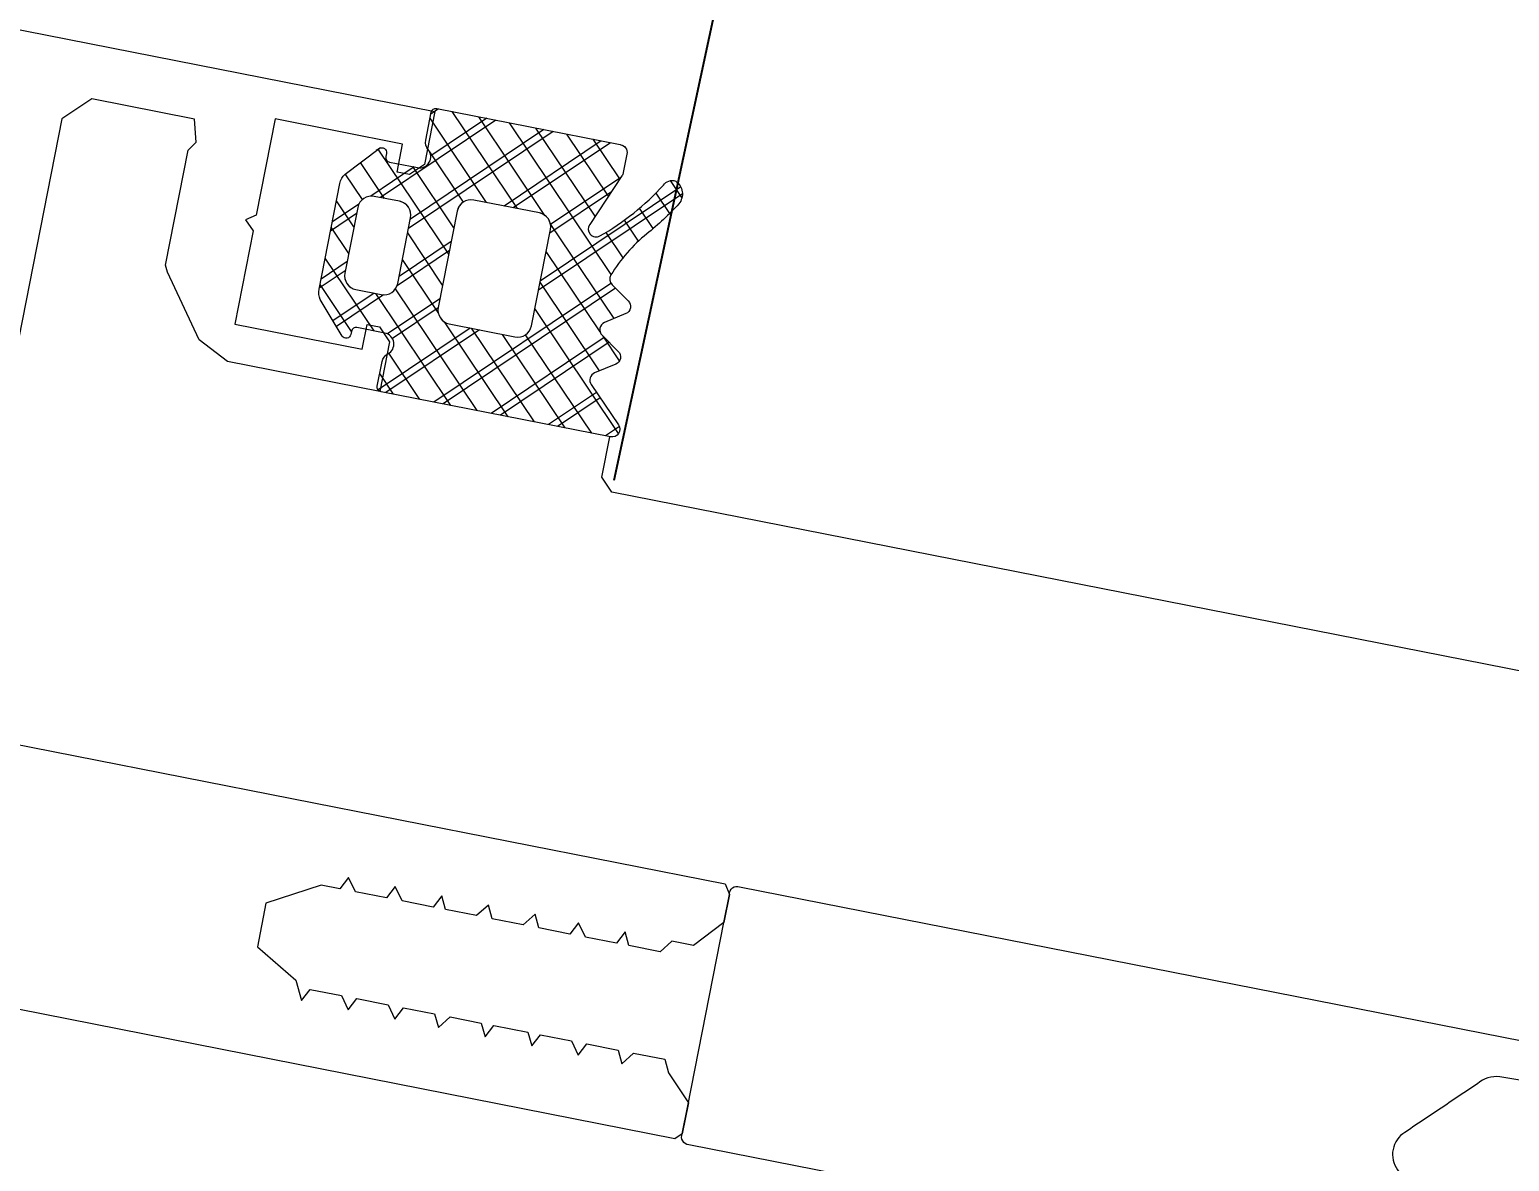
# Model space of a CAD drawing. Header units: millimetres. Extents: x -434100 to 9270898, y 0 to 249028.
# Drawn here: x -188048.4 to -187991.4, y 112739.1 to 112782.7 of the extents above; entities that cross this region are included whole.
import ezdxf
from ezdxf import colors
from ezdxf.entities.mleader import LeaderData, LeaderLine
from ezdxf.math import Vec2, Vec3

# ---------------------------------------------------------------- set-up
doc = ezdxf.new("R2010")
doc.units = ezdxf.units.MM
doc.header["$MEASUREMENT"] = 0
doc.layers.get('0').update_dxf_attribs({"color": 250, "lineweight": 9})
for name, color, linetype, lineweight in [('_АР ТЕКСТ', 250, 'Continuous', 25), ('АР_Отметки', 250, 'Continuous', 15), ('АР_Перегородки витражные', 152, 'Continuous', 13), ('АР_Размеры дверей', 15, 'Continuous', 0), ('АР_Сущ Несущая стена', 216, 'Continuous', 30)]:
    doc.layers.add(name, color=color, linetype=linetype, lineweight=lineweight)
doc.layers.add('Тонкая', color=7, linetype='Continuous')
doc.styles.add('ISOCPEUR', font='isocpeur.TTF', dxfattribs={"width": 0.7})

# ---------------------------------------------------------------- blocks, each defined once
blk = doc.blocks.new('_DotSmall')
at = {"color": 0, "linetype": 'ByBlock', "const_width": 0.5}
blk.add_lwpolyline([(-0.0625, 0, 1), (0.0625, 0, 1)], format="xyb", close=True, dxfattribs=at)
blk = doc.blocks.new('стойка витр.')
h = blk.add_hatch()
h.set_pattern_fill('ANSI37', scale=0.5, angle=-69.23283665521843)
h.set_pattern_definition([(335.7671633447816, (-69115.31625940584, 318510.9409690977), (0.6515825639889636, 1.447617495164233), []), (65.76716334478155, (-69115.31625940584, 318510.9409690977), (-1.447617495164233, 0.6515825639889636), [])])
edge = h.paths.add_edge_path()
edge.add_line((-22.69442369043827, 14.13646889062511), (-23.03581465108437, 15.03674084689555))
edge.add_arc((-23.43472203482704, 14.88552442783714), 0.426606969231953, 20.76054121617168, 72.29995807937499)
edge.add_arc((-23.17519432072194, 15.69843630689562), 0.4267278803337561, 110.7639791014305, 252.28796188313498, ccw=False)
edge.add_line((-23.32647754022037, 16.09744767434313), (-22.30045238576713, 16.48652534212306))
edge.add_arc((-22.23557122191811, 16.31559297980009), 0.1828317202011609, 20.74895968860318, 110.7853670150393, ccw=False)
edge.add_line((-22.06459766681655, 16.38036551539699), (-22.02136925791274, 16.26636916297139))
edge.add_arc((-21.85036169383434, 16.33121481389334), 0.1828894349477776, 200.7666051414026, 335.7779732891441)
edge.add_line((-21.68357339510112, 16.25618009645405), (-21.08991230116226, 17.78525728297245))
edge.add_arc((-21.70321396183568, 17.95657679537892), 0.6367804192309714, 344.3928406199507, 381.7248777476984)
edge.add_line((-21.1116628201562, 18.19228116337763), (-22.58147269752226, 22.06827310883818))
edge.add_arc((-23.18057156739388, 21.852472630542), 0.6367804192296693, 19.80944894391843, 57.14148607166609)
edge.add_line((-22.83507592984824, 22.38737642259366), (-24.29334917705273, 23.13834224954917))
edge.add_arc((-24.36844682475663, 22.97158227615987), 0.1828894349476184, 65.75635339884347, 200.7677215648203)
edge.add_line((-24.53945312526776, 22.90673329312267), (-24.49622471639304, 22.79273694081348))
edge.add_arc((-24.66715707872659, 22.7278557770023), 0.1828317201976129, -69.25104032206309, 20.78536700277641, ccw=False)
edge.add_line((-24.60238454316277, 22.55688222189201), (-25.62840969761601, 22.16780455411208))
edge.add_arc((-25.77973726672901, 22.56679910380675), 0.4267278803402734, 149.2463648073436, 290.7703475895543, ccw=False)
edge.add_arc((-26.51302534269302, 23.00322659508151), 0.4266069692186295, 329.2343686070108, 380.7737854734352)
edge.add_line((-26.11415292418678, 23.1545352198882), (-26.50320860397187, 24.18050239048171))
edge.add_arc((-26.6741821590871, 24.11572985494814), 0.1828317201915107, 20.74895966852365, 110.7853670116034)
edge.add_line((-26.73906332292245, 24.28666221726598), (-33.46508004333009, 21.73609814226074))
edge.add_arc((-33.37260125833668, 21.44478009969028), 0.3056444463767395, 107.6120180140902, 200.6882886899978)
edge.add_line((-33.6585366082727, 21.33680091994756), (-33.39916615508264, 20.65282280623796))
edge.add_arc((-33.11489203283651, 20.76049792175978), 0.3039830703862393, 200.7452912846324, 225.8123610097134)
edge.add_line((-33.32677140043234, 20.54252351805917), (-31.79381202385412, 18.90709041146329))
edge.add_arc((-32.0063560722166, 18.68866847666476), 0.3047673113958362, -108.86283880448178, 45.781400895661875, ccw=False)
edge.add_arc((-28.70749382052437, 27.75544220980088), 9.952967568180252, 231.9543329511108, 250.0411665169116, ccw=False)
edge.add_arc((-35.13741779119496, 19.64784166335459), 0.4002801790554734, 42.30928712460122, 119.2250395725891)
edge.add_arc((-34.91139847875967, 19.56672148584141), 0.6024183835395109, 134.3950067436913, 228.6478049676944)
edge.add_arc((-28.53884731806517, 27.80771469972205), 11.01872594929672, 232.0873456721725, 240.8889416158169)
edge.add_arc((-36.88860151399224, 12.8729826853881), 6.091684827127049, 40.75890454826748, 60.61437004968877, ccw=False)
edge.add_arc((-32.50226594848368, 16.64775385941913), 0.3047655738188228, -34.89587558046088, 41.60271899476669, ccw=False)
edge.add_line((-32.25229934006347, 16.47340148731018), (-32.76342180219945, 15.75802363698313))
edge.add_arc((-32.51342051808022, 15.58368567090239), 0.3047857747310843, 145.1100748179471, 256.4242518685471)
edge.add_line((-32.58496309185284, 15.28741547561367), (-31.72801335877739, 15.09082250765641))
edge.add_arc((-31.79955593254474, 14.79455231235153), 0.3047857747455557, -34.88992517811971, 76.42425187022229, ccw=False)
edge.add_line((-31.54955464840168, 14.62021434627968), (-32.06065512256464, 13.90477851201285))
edge.add_arc((-31.81065383841726, 13.73044054594722), 0.304785774745541, 145.1100748233031, 256.4242518693868)
edge.add_line((-31.88219641218893, 13.4341703506434), (-31.02524667911348, 13.23757738269342))
edge.add_arc((-31.09682011228135, 12.94126594878393), 0.3048331054871362, -24.2246592297883, 76.42043308581259, ccw=False)
edge.add_line((-30.81882951050648, 12.81618818287097), (-31.59985344059533, 11.12048939903616))
edge.add_arc((-31.32187980059053, 10.99539431777895), 0.3048247429134716, 155.7710645559098, 290.7402899417831)
edge.add_line((-31.21393143609748, 10.71032366952568), (-22.80062470957637, 13.90072279884771))
edge.add_arc((-22.86539724513609, 14.07169635396312), 0.1828317202009504, 290.7489596761703, 380.7489600455551)
edge = h.paths.add_edge_path(flags=16)
edge.add_line((-23.10434971895302, 21.04022295145114), (-22.19142218885827, 18.63276889372355))
edge.add_arc((-22.69773797682865, 18.4407695405971), 0.5414973949605305, -69.23283665472542, 20.767163345274582, ccw=False)
edge.add_line((-22.5057386237022, 17.93445375262672), (-23.43116100440966, 17.58352553217992))
edge.add_arc((-23.62316035752519, 18.08984132014666), 0.5414973949532591, 200.7671633443313, 290.7671633443313, ccw=False)
edge.add_line((-24.12947614549194, 17.89784196703113), (-25.04240367558668, 20.30529602475872))
edge.add_arc((-24.53608788761267, 20.4972953778888), 0.541497394965222, 110.76716334549809, 200.7671633454981, ccw=False)
edge.add_line((-24.72808724074275, 21.00361116586282), (-23.80266486003529, 21.35453938630963))
edge.add_arc((-23.6106655069234, 20.84822359833925), 0.5414973949553709, 20.767163343835023, 110.767163343835, ccw=False)
edge = h.paths.add_edge_path(flags=16)
edge.add_line((-26.85119390953332, 20.26120087689196), (-25.51269974335446, 16.73149769075098))
edge.add_arc((-26.01901553132848, 16.5394983376209), 0.541497394965222, -69.23283665450191, 20.76716334549809, ccw=False)
edge.add_line((-25.82701617819839, 16.03318254964688), (-28.23444912247942, 15.12026302596496))
edge.add_arc((-28.4264484756095, 15.62657881394625), 0.5414973949720253, 200.7671633452251, 290.76716334522513, ccw=False)
edge.add_line((-28.9327642635908, 15.43457946081617), (-30.27125842979876, 18.96428264696442))
edge.add_arc((-29.76494264181383, 19.15628200007632), 0.5414973949689773, 110.76716334328901, 200.767163343289, ccw=False)
edge.add_line((-29.95694199492573, 19.66259778806125), (-27.5495090506447, 20.57551731175045))
edge.add_arc((-27.35750969751825, 20.06920152376551), 0.541497394974137, 20.767163344728715, 110.76716334472869, ccw=False)
at = {"lineweight": 0, "ltscale": 100, "transparency": 33554687}
for points in [[(65.92687011216185, 59.2824299609274), (-26.6419368966599, 24.17953274302999), (-25.90703195796232, 22.24153677027789), (-25.27813291337225, 21.95846499659092), (-24.82208952034125, 22.13140062004823), (-25.21116718812846, 23.15742577453057), (-20.53714279274573, 24.92985650197079), (-19.19699615391437, 21.39579562939616), (-18.76855027934653, 21.29748815141647), (-18.98085410959902, 20.82581386800302), (-17.68393587967148, 17.40574934773758), (-22.35796027505421, 15.63331862029736), (-22.70380953396671, 16.54534742246324), (-23.1598529269977, 16.37241179900593), (-23.44292470067739, 15.74351275440858), (-22.75122618288151, 13.91945515007683), (-17.16517298531835, 16.03773513642955), (-16.24131551088067, 17.04008095841709), (-15.46667035139399, 19.81128934778826), (-15.4391308168415, 20.08251046122314), (-17.03864790883381, 24.30054944750736), (-17.39634782800567, 24.5561396704943), (-17.47095398549573, 25.44057095424068), (-13.70890040838276, 26.86717441076325), (-12.4510803312005, 26.30097287951503), (-4.305940852005733, 4.821667629301373)], [(-4.8720624113339, 3.563811556159635), (-32.68827406296623, -6.984337978748954), (-32.78663952485658, -7.412805841304362), (-32.39756185706938, -8.438830995786702), (-31.09647737510386, -9.118948907402228), (-30.2985029091069, -8.81635004535201), (-29.78357822878752, -9.142708211846184), (-28.64349873815081, -8.710380147196702), (-28.58844165704795, -8.16787993638718), (-28.18751332900138, -8.537466511741513), (-27.04754980615689, -8.105182423096267), (-26.87849637278123, -7.51945380341931), (-26.47751006082399, -7.889018390778801), (-25.33748855406884, -7.456712314131437), (-25.28243147299509, -6.914212103321915), (-24.7675067926466, -7.240570269808813), (-23.62748528589145, -6.808264193168725), (-23.5724282048177, -6.265763982351928), (-23.05744554058765, -6.592100160843984), (-21.91748201774317, -6.159816072198737), (-21.86242493664031, -5.617315861389216), (-21.46149660859373, -5.986902436743549), (-20.32147510183859, -5.554596360096184), (-20.15236368455226, -4.968845752424386), (-19.75143535650568, -5.338432327778719), (-18.6114718336612, -4.906148239133472), (-18.44241840028553, -4.320419619456516), (-18.0414320883574, -4.689984206808731), (-17.35739599072258, -4.430591765623831), (-15.14439867439796, -4.764904394331097), (-14.53915697429329, -6.360969294146344), (-15.78927863537683, -7.87813783652382), (-15.87193323494284, -8.691881148712127), (-16.27286156296032, -8.322294573416002), (-17.41288306971546, -8.754600650063367), (-17.58193650312023, -9.340329269682115), (-17.9828648311377, -8.97074269438599), (-19.12288633789285, -9.403048771026079), (-19.29193977129762, -9.988777390644827), (-19.69292608322576, -9.61921280335082), (-20.83288960607024, -10.05149689199607), (-20.8879466871731, -10.59399710274738), (-21.40287136749248, -10.26763893631141), (-22.54295085812919, -10.6999670009609), (-22.59800793926115, -11.24246721171221), (-22.99893626727862, -10.87288063641608), (-24.25289614239591, -11.34839313392149), (-24.30795322352787, -11.89089334468008), (-24.70893953545601, -11.52132875738607), (-25.84896104221116, -11.95363483402616), (-26.01801447558682, -12.53936345364491), (-26.4189428036334, -12.16977687834878), (-27.55896431035944, -12.60208295499615), (-27.61402139149141, -13.14458316574746), (-28.12900405569235, -12.81824698731361), (-29.26896757853683, -13.25053107595886), (-29.32402465966879, -13.79303128671745), (-29.89022619093885, -15.05085136390699), (-29.45792011427693, -16.19087287064031), (-29.14341260807123, -16.33238676948531), (-1.327200956468005, -5.784237234569446)], [(-69.8438361948356, -5.633594956780144), (-69.21493715024553, -5.916666730459838), (-30.90838462579995, 8.609511357899464), (-30.62531285212026, 9.238410402496811), (-31.1873041553481, 10.72042096611403)]]:
    blk.add_lwpolyline(points, dxfattribs=at)
at = {"color": 7, "lineweight": 0, "ltscale": 100, "transparency": 33554687}
blk.add_lwpolyline([(-22.69442369043827, 14.13646889062511), (-23.03581465108437, 15.03674084689555, 0.2287523810762611), (-23.30501911480678, 15.29193636016134, -0.7101639231358212), (-23.32647754022037, 16.09744767434313), (-22.30045238576713, 16.48652534212306, -0.4143996870914876), (-22.06459766681655, 16.38036551539699), (-22.02136925791274, 16.26636916297139, 0.6682503890445888), (-21.68357339510112, 16.25618009645405), (-21.08991230116226, 17.78525728297245, 0.1643479059441302), (-21.1116628201562, 18.19228116337763), (-22.58147269752226, 22.06827310883818, 0.1643479059441302), (-22.83507592984824, 22.38737642259366), (-24.29334917705273, 23.13834224954917, 0.6682503891596868), (-24.53945312526776, 22.90673329312267), (-24.49622471639304, 22.79273694081348, -0.4143996870833266), (-24.60238454316277, 22.55688222189201), (-25.62840969761601, 22.16780455411208, -0.7101639231391418), (-26.14645609946456, 22.78500538597291, 0.2287523810910513), (-26.11415292418678, 23.1545352198882), (-26.50320860397187, 24.18050239048171, 0.4143996871765861), (-26.73906332292245, 24.28666221726598), (-33.46508004333009, 21.73609814226074, 0.4300281847644905), (-33.6585366082727, 21.33680091994756), (-33.39916615508264, 20.65282280623796, 0.1098139781175365), (-33.32677140043234, 20.54252351805917), (-31.79381202385412, 18.90709041146329, -0.8000358277039689), (-32.10488848172827, 18.40026861818478, -0.07908294790216032), (-34.84140179419774, 19.91728321780829, 0.3488032577412263), (-35.33285102594527, 19.99716969329165, 0.4361245879823007), (-35.30940773655311, 19.11450854978466, 0.03842309887939363), (-33.89950172111276, 18.18089248692559, -0.08685322061285544), (-32.2743724368047, 16.85010652759956, -0.3467629046601076), (-32.25229934006347, 16.47340148731018), (-32.76342180219945, 15.75802363698313, 0.5278770357902526), (-32.58496309185284, 15.28741547561367), (-31.72801335877739, 15.09082250765641, -0.5278770357776507), (-31.54955464840168, 14.62021434627968), (-32.06065512256464, 13.90477851201285, 0.5278770357650493), (-31.88219641218893, 13.4341703506434), (-31.02524667911348, 13.23757738269342, -0.4697389635461835), (-30.81882951050648, 12.81618818287097), (-31.59985344059533, 11.12048939903616, 0.667984424932516), (-31.21393143609748, 10.71032366952568), (-22.80062470957637, 13.90072279884771, 0.4142135642613711)], format="xyb", close=True, dxfattribs=at)
for points in [[(-26.73906332292245, 24.28666221726598), (-26.73906332292245, 24.28666221726598)], [(-22.80062470957637, 13.90072279884771), (-22.80062470957637, 13.90072279884771)]]:
    blk.add_lwpolyline(points, dxfattribs=at)
at = {"color": 7}
for points in [[(-23.10434971895302, 21.04022295145114), (-22.19142218885827, 18.63276889372355, -0.414213562373095), (-22.5057386237022, 17.93445375262672), (-23.43116100440966, 17.58352553217992, -0.414213562373095), (-24.12947614549194, 17.89784196703113), (-25.04240367558668, 20.30529602475872, -0.414213562373095), (-24.72808724074275, 21.00361116586282), (-23.80266486003529, 21.35453938630963, -0.414213562373095)], [(-26.85119390953332, 20.26120087689196), (-25.51269974335446, 16.73149769075098, -0.414213562373095), (-25.82701617819839, 16.03318254964688), (-28.23444912247942, 15.12026302596496, -0.414213562373095), (-28.9327642635908, 15.43457946081617), (-30.27125842979876, 18.96428264696442, -0.414213562373095), (-29.95694199492573, 19.66259778806125), (-27.5495090506447, 20.57551731175045, -0.414213562373095)]]:
    blk.add_lwpolyline(points, format="xyb", close=True, dxfattribs=at)
at = {"lineweight": 0, "ltscale": 100, "transparency": 33554687}
for points in [[(-62.61002546586678, -19.89566012677096), (-60.83807044223067, -19.28752400128724, -0.2080566110632873), (-59.94503853938659, -19.40384657128016, -1.575399656426527e-05), (-56.87977393603069, -20.78551547546522, -0.4398191101055806), (-56.36006749374792, -22.15601788895583, -1.575399656426528e-05), (-57.73845635901671, -25.2227588602982, -0.2080566110632873), (-58.32981322327396, -25.9019745689875), (-60.05946139091975, -26.62167684709857, -0.4411110715409258)], [(-60.62370682114852, -28.40042247599195), (-29.6323624739598, -16.64818975485105, 0.5239329190821609), (-29.45792011430603, -16.19087287058937), (-29.84699778209324, -15.16484771611431), (-32.39756185706938, -8.438830995786702), (-32.78663952485658, -7.412805841304362, 0.5239329190821609), (-33.2204523376422, -7.186144611914642), (-64.21182667926769, -18.93829823563283, 0.4143255057077639)]]:
    blk.add_lwpolyline(points, format="xyb", dxfattribs=at)
at = {"color": 7, "lineweight": 0, "ltscale": 100, "transparency": 33554687}
blk.add_arc((-33.37357679728302, 21.44486016019073), 0.304760386648688, 110.7561904730667, 200.7778938289061, dxfattribs=at)
blk = doc.blocks.new('A$Cae753e6d')
h = blk.add_hatch()
h.set_pattern_fill('ANSI37', color=5, scale=0.4999999999999999, angle=11.05056813833426)
h.set_pattern_definition([(56.05056813833426, (-325621.265985979, -14412.00416827056), (-1.316880116997287, 0.8865568269756945), []), (146.0505681383342, (-325621.265985979, -14412.00416827056), (-0.8865568269756945, -1.316880116997287), [])])
edge = h.paths.add_edge_path()
edge.add_line((-32.31871508830227, -64.79942276376823), (-33.26369052287191, -64.98397305875551))
edge.add_arc((-33.18196890272447, -65.40267949887237), 0.4266069692291251, 101.0439460109463, 152.5833628741491)
edge.add_arc((-33.93941750021248, -65.00967570797152), 0.4267278803342333, 191.0473838945442, 332.5713666762503, ccw=False)
edge.add_line((-34.35823770659044, -65.09144562043366), (-34.56856664502993, -64.01447264642047))
edge.add_arc((-34.38913606116329, -63.97937131478427), 0.1828317201947144, 101.03236448459728, 191.0687718110314, ccw=False)
edge.add_line((-34.4241233705543, -63.79991846278426), (-34.30446646921337, -63.77654990142037))
edge.add_arc((-34.33952010515617, -63.59705118825526), 0.182889434962051, 281.0500099214912, 416.0613780692319)
edge.add_line((-34.23741211486049, -63.44531950488454), (-35.64435904228594, -62.60210489379824))
edge.add_arc((-35.91673082194419, -63.17769408414041), 0.6367804192914153, 64.67624541442537, 102.0082825421729)
edge.add_line((-36.04921495413873, -62.55484798990074), (-40.11767132149544, -63.34940284844197))
edge.add_arc((-40.00607941717097, -63.97632911939959), 0.6367804192400902, 100.0928537358096, 137.4248908635573)
edge.add_line((-40.47499883221462, -63.54551142649143), (-41.46131165535189, -64.8561210372427))
edge.add_arc((-41.30961851199194, -64.95828627438304), 0.1828894349664962, 146.0397582008536, 281.0511263668324)
edge.add_line((-41.27456137840636, -65.13778430447564), (-41.15490447718184, -65.11441574311175))
edge.add_arc((-41.11980314562766, -65.29384632695958), 0.1828317201605085, 11.032364462097917, 101.06877178693611, ccw=False)
edge.add_line((-40.9403502936475, -65.25885901764559), (-40.73002135509159, -66.33583199165878))
edge.add_arc((-41.14883247011084, -66.4176484559287), 0.4267278803749467, -130.47023040168222, 11.053752380527897, ccw=False)
edge.add_arc((-41.7027598475805, -67.0667592461863), 0.4266069692120044, 49.51777340161676, 101.0571902680405)
edge.add_line((-41.78457825200167, -66.64807170770655), (-42.8614903629059, -66.85838875983609))
edge.add_arc((-42.82650305354604, -67.03784161181513), 0.1828317201681703, 101.0323644762733, 191.0687718193543)
edge.add_line((-43.00593363738153, -67.0729429434723), (-41.62714097241405, -74.13294356747065))
edge.add_arc((-41.32439390091001, -74.09095859077095), 0.3056444463306154, 187.8954228019011, 280.9716934778096)
edge.add_line((-41.26622242515441, -74.39101626352931), (-40.54828101780731, -74.25080489543325))
edge.add_arc((-40.60643316482102, -73.95243593792398), 0.3039830702645649, 281.0286960890931, 306.0957658141739)
edge.add_line((-40.42734559869859, -74.1980644189025), (-38.55664836766664, -72.9631159316923))
edge.add_arc((-38.37723187182752, -73.20947509047457), 0.3047673113952618, -28.579434009353577, 126.06480569078829, ccw=False)
edge.add_arc((-46.75717429129067, -68.4276926685662), 9.952967568203494, 312.237737744563, 330.32457131036375, ccw=False)
edge.add_arc((-39.85108990350011, -76.13373622661763), 0.400280179051804, 122.5926919233881, 199.5084443713767)
edge.add_arc((-39.73298704457213, -75.92465029334747), 0.6024183835289815, 214.6784115371002, 308.9312097611028)
edge.add_arc((-46.78023362085937, -68.25264317997265), 11.01872594965998, 312.3707504643665, 321.1723464080109)
edge.add_arc((-33.46897461901307, -79.00322452538614), 6.091684826944547, 121.0423093429209, 140.8977748443422, ccw=False)
edge.add_arc((-36.44929206361952, -74.04272605880752), 0.3047655738078907, 45.387529213292225, 121.8861237885188, ccw=False)
edge.add_line((-36.23525275895372, -73.82577161419613), (-35.61640189960599, -74.45029963918205))
edge.add_arc((-35.40237094193084, -74.23330858493316), 0.304785774712974, 225.3934796127392, 336.7076566633421)
edge.add_line((-35.12242544209585, -74.35382781820954), (-34.78402109164745, -73.54235130241432))
edge.add_arc((-34.50407559180112, -73.6628705356833), 0.3047857747204629, 45.39347961712059, 156.7076566654629, ccw=False)
edge.add_line((-34.2900446341373, -73.4458794814127), (-33.67113291169517, -74.07039562008868))
edge.add_arc((-33.45710195397454, -73.85340456577117), 0.3047857747937595, 225.3934796157093, 336.7076566617935)
edge.add_line((-33.17715645406861, -73.97392379908706), (-32.83875210373662, -73.16244728329184))
edge.add_arc((-32.55877116510398, -73.2830038933599), 0.3048331055327185, 56.05874556135791, 156.7038378769574, ccw=False)
edge.add_line((-32.38856985804159, -73.03011115462868), (-30.84901372133754, -74.08612235084001))
edge.add_arc((-30.67879821003628, -73.83324925296007), 0.3048247429572397, 236.0544693444967, 371.0236947303711)
edge.add_line((-30.37959803524427, -73.77496221046022), (-32.10427492577583, -64.94388830621028))
edge.add_arc((-32.28372777779439, -64.97887561556124), 0.1828317202052636, 11.03236447116439, 101.0323648405485)
edge = h.paths.add_edge_path(flags=16)
edge.add_line((-39.19261743046809, -64.03828803796205), (-36.66561997320969, -63.54477454638982))
edge.add_arc((-36.5618283052172, -64.07623171150044), 0.5414973949079368, 11.050568135283015, 101.05056813528307, ccw=False)
edge.add_line((-36.03037114010658, -63.97244004350796), (-35.84066516056191, -64.94381476004492))
edge.add_arc((-36.37212232567981, -65.04760642810288), 0.5414973949276295, -78.94943185806409, 11.050568141935912, ccw=False)
edge.add_line((-36.26833065762185, -65.57906359322078), (-38.79532811488025, -66.07257708480756))
edge.add_arc((-38.89911978293094, -65.54111991963873), 0.5414973949762222, 191.0505681401473, 281.05056814014733, ccw=False)
edge.add_line((-39.43057694809977, -65.64491158768942), (-39.62028292764444, -64.67353687113791))
edge.add_arc((-39.08882576246833, -64.56974520313815), 0.5414973949736009, 101.05056813471049, 191.0505681347106, ccw=False)
edge = h.paths.add_edge_path(flags=16)
edge.add_line((-39.05714386969339, -67.86286169989035), (-35.35217141243629, -67.13929393835133))
edge.add_arc((-35.2483797443856, -67.67075110352016), 0.5414973949762222, 11.050568140147277, 101.05056814014728, ccw=False)
edge.add_line((-34.71692257921677, -67.56695943546947), (-34.22341341571882, -70.09393473085947))
edge.add_arc((-34.75487058090948, -70.19772639887378), 0.5414973949906723, -78.94943186407329, 11.05056813592671, ccw=False)
edge.add_line((-34.65107891289517, -70.72918356406444), (-38.35605137026869, -71.45275132563256))
edge.add_arc((-38.45984303824662, -70.92129416050739), 0.5414973949194297, 191.0505681334767, 281.05056813347676, ccw=False)
edge.add_line((-38.99130020337179, -71.02508582848532), (-39.48480936686974, -68.49811053309531))
edge.add_arc((-38.95335220167908, -68.394318865081), 0.5414973949906723, 101.05056813592671, 191.0505681359266, ccw=False)
at = {"color": 5, "lineweight": 0, "ltscale": 100, "transparency": 33554687}
for points in [[(-61.8599929031916, 30.17006929169293), (-42.88394847535528, -66.99529059545603), (-40.84972029156052, -66.59801316617813), (-40.46456693217624, -66.0259113159409), (-40.5580530638108, -65.54722284797754), (-41.63502603792585, -65.75755178647523), (-42.59317271225154, -60.85143624740886), (-38.88362618524116, -60.12697518651839), (-38.71441806689836, -59.72126736020437), (-38.28534167923499, -60.01013237977168), (-34.69545205344912, -59.30903988027421), (-33.73730537912343, -64.21515541934059), (-34.69462145201396, -64.40211579647439), (-34.60113532026298, -64.88080426443776), (-34.02903346996754, -65.26595762389479), (-32.1144013244193, -64.89203686964174), (-33.25950837589335, -59.02860525775759), (-34.09155124484096, -57.9488300755911), (-36.69226497621275, -56.71758714746102), (-36.95494733995292, -56.64466736894974), (-41.38243527419399, -57.50933979790716), (-41.69472971826326, -57.81877117074328), (-42.57906514953356, -57.74303729776875), (-43.3502633330645, -53.79417696838209), (-42.57989575096872, -52.64996138155402), (-20.03402428305708, -48.24683397960325)], [(-18.8897597193718, -49.01712881213462), (-13.18760490964632, -78.2145691072219), (-12.7818851970369, -78.38383808873186), (-11.70491222303826, -78.17350915024872), (-10.81496048928238, -77.0058760252723), (-10.97854041866958, -76.168277716788), (-10.56995763466693, -75.71582088140713), (-10.80366702086758, -74.51913014306047), (-11.32909261167515, -74.37330247237696), (-10.89714126626495, -74.0405025381915), (-11.13082687975839, -72.84393352607731), (-11.6796210318571, -72.5784489541984), (-11.24768157291692, -72.24558815688943), (-11.48137907276396, -71.04895828163717), (-12.00680466345511, -70.90313061099732), (-11.59822187945247, -70.45067377558735), (-11.83191937929951, -69.25404390033509), (-12.35734496999066, -69.10821622968069), (-11.94877407234162, -68.65569853117631), (-12.18245968583506, -67.45912951904756), (-12.70788527664263, -67.31330184837861), (-12.27593393123243, -66.98050191419316), (-12.50963143107947, -65.7838720389409), (-13.05843746953178, -65.51832660393848), (-12.626486124238, -65.18552666975302), (-12.86017173773143, -63.98895765763882), (-13.40896588971373, -63.72347308575991), (-12.97702643077355, -63.39061228848004), (-13.11724968522321, -62.67261001805309), (-12.41423455590848, -60.54778254653502), (-10.73891621269286, -60.22059891495155), (-9.454501144122332, -61.70884704113996), (-8.666381303337403, -61.92765535345825), (-9.098332648631185, -62.2604552876146), (-8.864635148784146, -63.45708516286686), (-8.315840996801853, -63.72256973476033), (-8.74779234197922, -64.05536966893123), (-8.514094842132181, -65.25199954416894), (-7.965300690149888, -65.51748411607696), (-8.397240149090067, -65.85034491337137), (-8.163554535596631, -67.04691392548557), (-7.638128944905475, -67.19274159615452), (-8.046711728908122, -67.64519843153539), (-7.813002342707478, -68.8418891698966), (-7.287576752016321, -68.98771684059466), (-7.719528097310103, -69.32051677475101), (-7.462473922409117, -70.63674268806062), (-6.937048331834376, -70.78257035877323), (-7.368987790658139, -71.11543115605309), (-7.135290290811099, -72.31206103130535), (-6.586496138828807, -72.57754560316971), (-7.018447484122589, -72.91034553736972), (-6.78474998427555, -74.10697541259287), (-6.259324393584393, -74.25280308329093), (-6.667895291233435, -74.70532078178076), (-6.43420967774, -75.90188979389495), (-5.908784087048844, -76.047717464593), (-4.764568500220776, -76.81808504663059), (-3.567938624997623, -76.584387546769), (-3.375373831600882, -76.29827575852687), (-9.077528641326353, -47.10083546345413)], [(-32.10427492577583, -64.94388830621028), (-32.10427492577583, -64.94388830621028)], [(-43.00593363738153, -67.0729429434723), (-43.00593363738153, -67.0729429434723)], [(-20.78989628434647, -114.6091493342537), (-20.40474292496219, -114.0370474840165), (-28.25735403737053, -73.8283629136422), (-28.82945588754956, -73.44320955418516), (-30.38505646644626, -73.74701273805113)]]:
    blk.add_lwpolyline(points, dxfattribs=at)
blk.add_lwpolyline([(-32.31871508830227, -64.79942276376823), (-33.26369052287191, -64.98397305875551, 0.2287523810762611), (-33.56066011020448, -65.20624509360641, -0.7101639231358212), (-34.35823770659044, -65.09144562043366), (-34.56856664502993, -64.01447264642047, -0.4143996870914876), (-34.4241233705543, -63.79991846278426), (-34.30446646921337, -63.77654990142037, 0.6682503890445888), (-34.23741211486049, -63.44531950488454), (-35.64435904228594, -62.60210489379824, 0.1643479059441302), (-36.04921495413873, -62.55484798990074), (-40.11767132149544, -63.34940284844197, 0.1643479059441302), (-40.47499883221462, -63.54551142649143), (-41.46131165535189, -64.8561210372427, 0.6682503891596868), (-41.27456137840636, -65.13778430447564), (-41.15490447718184, -65.11441574311175, -0.4143996870833266), (-40.9403502936475, -65.25885901764559), (-40.73002135509159, -66.33583199165878, -0.7101639231391418), (-41.42580142593943, -66.74227883250569, 0.2287523810910513), (-41.78457825200167, -66.64807170770655), (-42.8614903629059, -66.85838875983609, 0.4143996871765861), (-43.00593363738153, -67.0729429434723), (-41.62714097241405, -74.13294356747065, 0.4300281847644905), (-41.26622242515441, -74.39101626352931), (-40.54828101780731, -74.25080489543325, 0.1098139781175365), (-40.42734559869859, -74.1980644189025), (-38.55664836766664, -72.9631159316923, -0.8000358277039689), (-38.10959901195019, -73.35526866512373, -0.07908294790216032), (-40.06670615600888, -75.79649172570498, 0.3488032577412263), (-40.22839091159403, -76.2674081048608, 0.4361245879823007), (-39.35443523386493, -76.39327214028162, 0.03842309887939363), (-38.19625553407241, -75.1611626855738, -0.08685322061285544), (-36.61027920874767, -73.78394971892703, -0.3467629046601076), (-36.23525275895372, -73.82577161419613), (-35.61640189960599, -74.45029963918205, 0.5278770357902526), (-35.12242544209585, -74.35382781820954), (-34.78402109164745, -73.54235130241432, -0.5278770357776507), (-34.2900446341373, -73.4458794814127), (-33.67113291169517, -74.07039562008868, 0.5278770357650493), (-33.17715645406861, -73.97392379908706), (-32.83875210373662, -73.16244728329184, -0.4697389635461835), (-32.38856985804159, -73.03011115462868), (-30.84901372133754, -74.08612235084001, 0.667984424932516), (-30.37959803524427, -73.77496221046022), (-32.10427492577583, -64.94388830621028, 0.4142135642613711)], format="xyb", close=True, dxfattribs=at)
at = {"color": 5}
for points in [[(-39.19261743046809, -64.03828803796205), (-36.66561997320969, -63.54477454638982, -0.414213562373095), (-36.03037114010658, -63.97244004350796), (-35.84066516056191, -64.94381476004492, -0.414213562373095), (-36.26833065762185, -65.57906359322078), (-38.79532811488025, -66.07257708480756, -0.414213562373095), (-39.43057694809977, -65.64491158768942), (-39.62028292764444, -64.67353687113791, -0.414213562373095)], [(-39.05714386969339, -67.86286169989035), (-35.35217141243629, -67.13929393835133, -0.414213562373095), (-34.71692257921677, -67.56695943546947), (-34.22341341571882, -70.09393473085947, -0.414213562373095), (-34.65107891289517, -70.72918356406444), (-38.35605137026869, -71.45275132563256, -0.414213562373095), (-38.99130020337179, -71.02508582848532), (-39.48480936686974, -68.49811053309531, -0.414213562373095)]]:
    blk.add_lwpolyline(points, format="xyb", close=True, dxfattribs=at)
at = {"color": 5, "lineweight": 0, "ltscale": 100, "transparency": 33554687}
for points in [[(-5.511540284380317, -109.8861885557999), (-5.811890986515209, -108.037014792033, -0.2080566110632873), (-5.546515761641786, -107.1764260924829, -1.575399656426527e-05), (-3.667327771196142, -104.3883248486236, -0.4398191101055806), (-2.228772338363342, -104.1073801597377, -1.575399656426528e-05), (0.5613376825349405, -105.9835843384499, -0.2080566110632873), (1.1310036086943, -106.6810925122263), (1.548460339545272, -108.5073958908761, -0.4411110715409258)], [(3.206458747037686, -109.3637545765087), (-3.14662360935472, -76.83351106449845, 0.5239329190821609), (-3.567938624997623, -76.58438754678355), (-4.644911599112675, -76.79471648528124), (-11.70491222303826, -78.17350915024872), (-12.7818851970369, -78.38383808873186, 0.5239329190821609), (-13.07851158862468, -78.77317297449918), (-6.725512257195078, -111.3034327009955, 0.4143255057077639)]]:
    blk.add_lwpolyline(points, format="xyb", dxfattribs=at)
blk.add_arc((-41.3246374593582, -74.09190662301262), 0.3047603866486879, 191.0395952653897, 281.06129862006, dxfattribs=at)
at = {"layer": 'АР_Перегородки витражные', "rotation": 80.28340479355269}
blk.add_blockref('стойка витр.', (-14.5547906588763, -44.81643979817454), dxfattribs=at)
blk = doc.blocks.new('A$Cec9b444d')
at = {"layer": 'Тонкая', "color": 5, "ltscale": 100}
blk.add_line((6208.049528553656, 164.6421001279019), (6645.630299936541, 2198.914641495406), dxfattribs=at)
at = {"color": 241, "ltscale": 100, "true_color": 0xf7abae, "xscale": -1, "rotation": 89.90413134762046}
blk.add_blockref('A$Cae753e6d', (6134.083444841612, 136.0487856346961), dxfattribs=at)

msp = doc.modelspace()

# ---------------------------------------------------------------- linework, layer by layer
at = {"layer": 'АР_Сущ Несущая стена', "lineweight": 18, "ltscale": 100}
for centre, radius, start, end in [((-197116.3547424845, 115484.5892881857), 9778.654617052323, 272.5925479651556, 356.6353913736798), ((-197124.0221649795, 115502.5789153872), 9144.28346907419, 272.8206375183279, 356.2887310665694)]:
    msp.add_arc(centre, radius, start, end, dxfattribs=at)

# ---------------------------------------------------------------- block references
at = {"layer": 'АР_Размеры дверей', "ltscale": 100}
msp.add_blockref('A$Cec9b444d', (-194233.915110983, 112600.6824583525), dxfattribs=at)

# ---------------------------------------------------------------- leaders
at = {"layer": '_АР ТЕКСТ'}
ml = msp.add_multileader_mtext('Standard', dxfattribs=at)
ml.set_content('{\\W0.8;-2,550}', color=256, style='ISOCPEUR')
ml.set_leader_properties(color=256, linetype='Continuous', lineweight=-1)
ml.set_arrow_properties(name='DOTSMALL')
ml.build(insert=Vec2(0, 0))
ml.multileader.update_dxf_attribs({"has_text_frame": 1, "text_left_attachment_type": 4, "text_right_attachment_type": 4, "dogleg_length": 100, "arrow_head_size": 180})
ctx = ml.context
ctx.base_point, ctx.char_height, ctx.arrow_head_size, ctx.landing_gap_size, ctx.plane_origin = Vec3(-302775.822290387, 123943.2638625839, -1.961751612303354), 250, 180, 50, Vec3(-302295.4889269536, 121699.245469789, -1.961751612303354)
ctx.left_attachment, ctx.right_attachment = 4, 4
notes = []
notes.append((ctx, [(0, (0, 0, 0), (0, 0), (1, 0), 1, [])]))
ctx.mtext.insert, ctx.mtext.width, ctx.mtext.defined_height, ctx.mtext.line_spacing_style, ctx.mtext.flow_direction = Vec3(-302725.822290387, 124276.5971959173, -1.961751612303354), 801.0864057841361, 330.709552927064, 2, 5
ml = msp.add_multileader_mtext('Standard', dxfattribs=at)
ml.set_content('{\\W0.8;-2,550}', color=256, style='ISOCPEUR')
ml.set_leader_properties(color=256, linetype='Continuous', lineweight=-1)
ml.set_arrow_properties(name='DOTSMALL')
ml.build(insert=Vec2(0, 0))
ml.multileader.update_dxf_attribs({"has_text_frame": 1, "text_left_attachment_type": 4, "text_right_attachment_type": 4, "dogleg_length": 100, "arrow_head_size": 180})
ctx = ml.context
ctx.base_point, ctx.char_height, ctx.arrow_head_size, ctx.landing_gap_size, ctx.plane_origin = Vec3(-314736.0148765142, 120073.2763382189, -1.961751612303354), 250, 180, 50, Vec3(-314255.6815130808, 117829.2579454239, -1.961751612303354)
ctx.left_attachment, ctx.right_attachment = 4, 4
notes.append((ctx, [(0, (0, 0, 0), (0, 0), (1, 0), 1, [])]))
ctx.mtext.insert, ctx.mtext.width, ctx.mtext.defined_height, ctx.mtext.line_spacing_style, ctx.mtext.flow_direction = Vec3(-314686.0148765142, 120406.6096715522, -1.961751612303354), 801.0864057841361, 330.709552927064, 2, 5
at = {"layer": 'АР_Отметки'}
ml = msp.add_multileader_mtext('Standard', dxfattribs=at)
ml.set_content('%%P0,000', color=256, style='ISOCPEUR')
ml.set_leader_properties(color=256, linetype='Continuous', lineweight=-1)
ml.set_arrow_properties(name='DOTSMALL')
ml.build(insert=Vec2(0, 0))
ml.multileader.update_dxf_attribs({"has_text_frame": 1, "text_left_attachment_type": 4, "text_right_attachment_type": 4, "dogleg_length": 100, "arrow_head_size": 180})
ctx = ml.context
ctx.base_point, ctx.char_height, ctx.arrow_head_size, ctx.landing_gap_size, ctx.plane_origin = Vec3(-188172.5124386176, 132152.9333137182), 250, 180, 50, Vec3(-190605.4279969083, 130585.9244088862)
ctx.left_attachment, ctx.right_attachment = 4, 4
notes.append((ctx, [(0, (0, 0, 0), (0, 0), (1, 0), 1, [])]))
ctx.mtext.insert, ctx.mtext.width, ctx.mtext.line_spacing_style, ctx.mtext.flow_direction = Vec3(-188122.5124386176, 132486.2666470516), 852.6970314602484, 2, 5
ml = msp.add_multileader_mtext('Standard', dxfattribs=at)
ml.set_content('%%P0,000', color=256, style='ISOCPEUR')
ml.set_leader_properties(color=256, linetype='Continuous', lineweight=-1)
ml.set_arrow_properties(name='DOTSMALL')
ml.build(insert=Vec2(0, 0))
ml.multileader.update_dxf_attribs({"has_text_frame": 1, "text_left_attachment_type": 4, "text_right_attachment_type": 4, "dogleg_length": 100, "arrow_head_size": 180})
ctx = ml.context
ctx.base_point, ctx.char_height, ctx.arrow_head_size, ctx.landing_gap_size, ctx.plane_origin = Vec3(-195756.5539536524, 128483.8249865545, -0.1595442850443263), 250, 180, 50, Vec3(-198827.6356693176, 126894.2764455226, -0.1595442850443263)
ctx.left_attachment, ctx.right_attachment = 4, 4
notes.append((ctx, [(0, (0, 0, 0), (0, 0), (1, 0), 1, [])]))
ctx.mtext.insert, ctx.mtext.width, ctx.mtext.line_spacing_style, ctx.mtext.flow_direction = Vec3(-195706.5539536524, 128817.1583198878, -0.1595442850443263), 852.6970314602484, 2, 5
ml = msp.add_multileader_mtext('Standard', dxfattribs=at)
ml.set_content('{\\W0.8;-2,250}', color=256, style='ISOCPEUR')
ml.set_leader_properties(color=256, linetype='Continuous', lineweight=-1)
ml.set_arrow_properties(name='DOTSMALL')
ml.build(insert=Vec2(0, 0))
ml.multileader.update_dxf_attribs({"has_text_frame": 1, "text_left_attachment_type": 4, "text_right_attachment_type": 4, "dogleg_length": 100, "arrow_head_size": 180})
ctx = ml.context
ctx.base_point, ctx.char_height, ctx.arrow_head_size, ctx.landing_gap_size, ctx.plane_origin = Vec3(-297233.6192957293, 128352.8588700729), 250, 180, 50, Vec3(-296855.5361043215, 126878.8351738673)
ctx.left_attachment, ctx.right_attachment = 4, 4
notes.append((ctx, [(0, (0, 0, 0), (0, 0), (1, 0), 1, [])]))
ctx.mtext.insert, ctx.mtext.width, ctx.mtext.defined_height, ctx.mtext.line_spacing_style, ctx.mtext.flow_direction = Vec3(-297183.6192957293, 128686.1922034062), 769.9889591111103, 343.8884462512117, 2, 5
ml = msp.add_multileader_mtext('Standard', dxfattribs=at)
ml.set_content('0,000', color=256, style='ISOCPEUR')
ml.set_leader_properties(color=256, linetype='Continuous', lineweight=-1)
ml.set_arrow_properties(name='DOTSMALL')
ml.build(insert=Vec2(0, 0))
ml.multileader.update_dxf_attribs({"has_text_frame": 1, "text_left_attachment_type": 4, "text_right_attachment_type": 4, "dogleg_length": 100, "arrow_head_size": 180})
ctx = ml.context
ctx.base_point, ctx.char_height, ctx.arrow_head_size, ctx.landing_gap_size, ctx.plane_origin = Vec3(-202684.2395502269, 121780.8524941115, -0.1595442850443263), 250, 180, 50, Vec3(-205755.3212658922, 120191.3039530797, -0.1595442850443263)
ctx.left_attachment, ctx.right_attachment = 4, 4
notes.append((ctx, [(0, (0, 0, 0), (0, 0), (1, 0), 1, [])]))
ctx.mtext.insert, ctx.mtext.width, ctx.mtext.line_spacing_style, ctx.mtext.flow_direction = Vec3(-202634.2395502269, 122114.1858274449, -0.1595442850443263), 852.6970314602484, 2, 5
ml = msp.add_multileader_mtext('Standard', dxfattribs=at)
ml.set_content('{\\W0.8;-2,250}', color=256, style='ISOCPEUR')
ml.set_leader_properties(color=256, linetype='Continuous', lineweight=-1)
ml.set_arrow_properties(name='DOTSMALL')
ml.build(insert=Vec2(0, 0))
ml.multileader.update_dxf_attribs({"has_text_frame": 1, "text_left_attachment_type": 4, "text_right_attachment_type": 4, "dogleg_length": 100, "arrow_head_size": 180})
ctx = ml.context
ctx.base_point, ctx.char_height, ctx.arrow_head_size, ctx.landing_gap_size, ctx.plane_origin = Vec3(-298305.7964583198, 120267.0421383413, 1.149675994230903e-08), 250, 180, 50, Vec3(-302964.3053933498, 116414.7346247101, 1.149675994230903e-08)
ctx.left_attachment, ctx.right_attachment = 4, 4
notes.append((ctx, [(0, (0, 0, 0), (0, 0), (1, 0), 1, [])]))
ctx.mtext.insert, ctx.mtext.width, ctx.mtext.defined_height, ctx.mtext.line_spacing_style, ctx.mtext.flow_direction = Vec3(-298255.7964583198, 120600.3754716746, 1.149675994230903e-08), 769.9889591111103, 343.8884462512117, 2, 5
ml = msp.add_multileader_mtext('Standard', dxfattribs=at)
ml.set_content('{\\W0.8;-2,250}', color=256, style='ISOCPEUR')
ml.set_leader_properties(color=256, linetype='Continuous', lineweight=-1)
ml.set_arrow_properties(name='DOTSMALL')
ml.build(insert=Vec2(0, 0))
ml.multileader.update_dxf_attribs({"has_text_frame": 1, "text_left_attachment_type": 4, "text_right_attachment_type": 4, "dogleg_length": 100, "arrow_head_size": 180})
ctx = ml.context
ctx.base_point, ctx.char_height, ctx.arrow_head_size, ctx.landing_gap_size, ctx.plane_origin = Vec3(-336127.5, 116985.8569053825, 1.149675994230903e-08), 250, 180, 50, Vec3(-337173.9636271417, 115928.762695511, 1.149675994230903e-08)
ctx.left_attachment, ctx.right_attachment = 4, 4
notes.append((ctx, [(0, (0, 0, 0), (0, 0), (1, 0), 1, [])]))
ctx.mtext.insert, ctx.mtext.width, ctx.mtext.defined_height, ctx.mtext.line_spacing_style, ctx.mtext.flow_direction = Vec3(-336077.5, 117319.1902387158, 1.149675994230903e-08), 769.9889591111103, 343.8884462512117, 2, 5
ml = msp.add_multileader_mtext('Standard', dxfattribs=at)
ml.set_content('{\\W0.8;-2,650}', color=256, style='ISOCPEUR')
ml.set_leader_properties(color=256, linetype='Continuous', lineweight=-1)
ml.set_arrow_properties(name='DOTSMALL')
ml.build(insert=Vec2(0, 0))
ml.multileader.update_dxf_attribs({"has_text_frame": 1, "text_left_attachment_type": 4, "text_right_attachment_type": 4, "dogleg_length": 100, "arrow_head_size": 180})
ctx = ml.context
ctx.base_point, ctx.char_height, ctx.arrow_head_size, ctx.landing_gap_size, ctx.plane_origin = Vec3(-302139.5, 114233.6666666667), 250, 180, 50, Vec3(-302336.2563643702, 112502.8541723344)
ctx.left_attachment, ctx.right_attachment = 4, 4
notes.append((ctx, [(0, (0, 0, 0), (0, 0), (1, 0), 1, [])]))
ctx.mtext.insert, ctx.mtext.width, ctx.mtext.defined_height, ctx.mtext.line_spacing_style, ctx.mtext.flow_direction = Vec3(-302089.5, 114567), 881.1857792269554, 430.9869369475685, 2, 5
for ctx, leaders in notes:
    for number, flags, end, landing, length, lines in leaders:
        leader = LeaderData()
        leader.index, (leader.has_last_leader_line, leader.has_dogleg_vector, leader.attachment_direction) = number, flags
        leader.last_leader_point, leader.dogleg_vector, leader.dogleg_length = Vec3(end), Vec3(landing), length
        for number, points, colour, breaks in lines:
            line = LeaderLine()
            line.index, line.vertices, line.color, line.breaks = number, Vec3.list(points), colors.encode_raw_color(colour), breaks
            leader.lines.append(line)
        ctx.leaders.append(leader)

doc.saveas('drawing.dxf')
